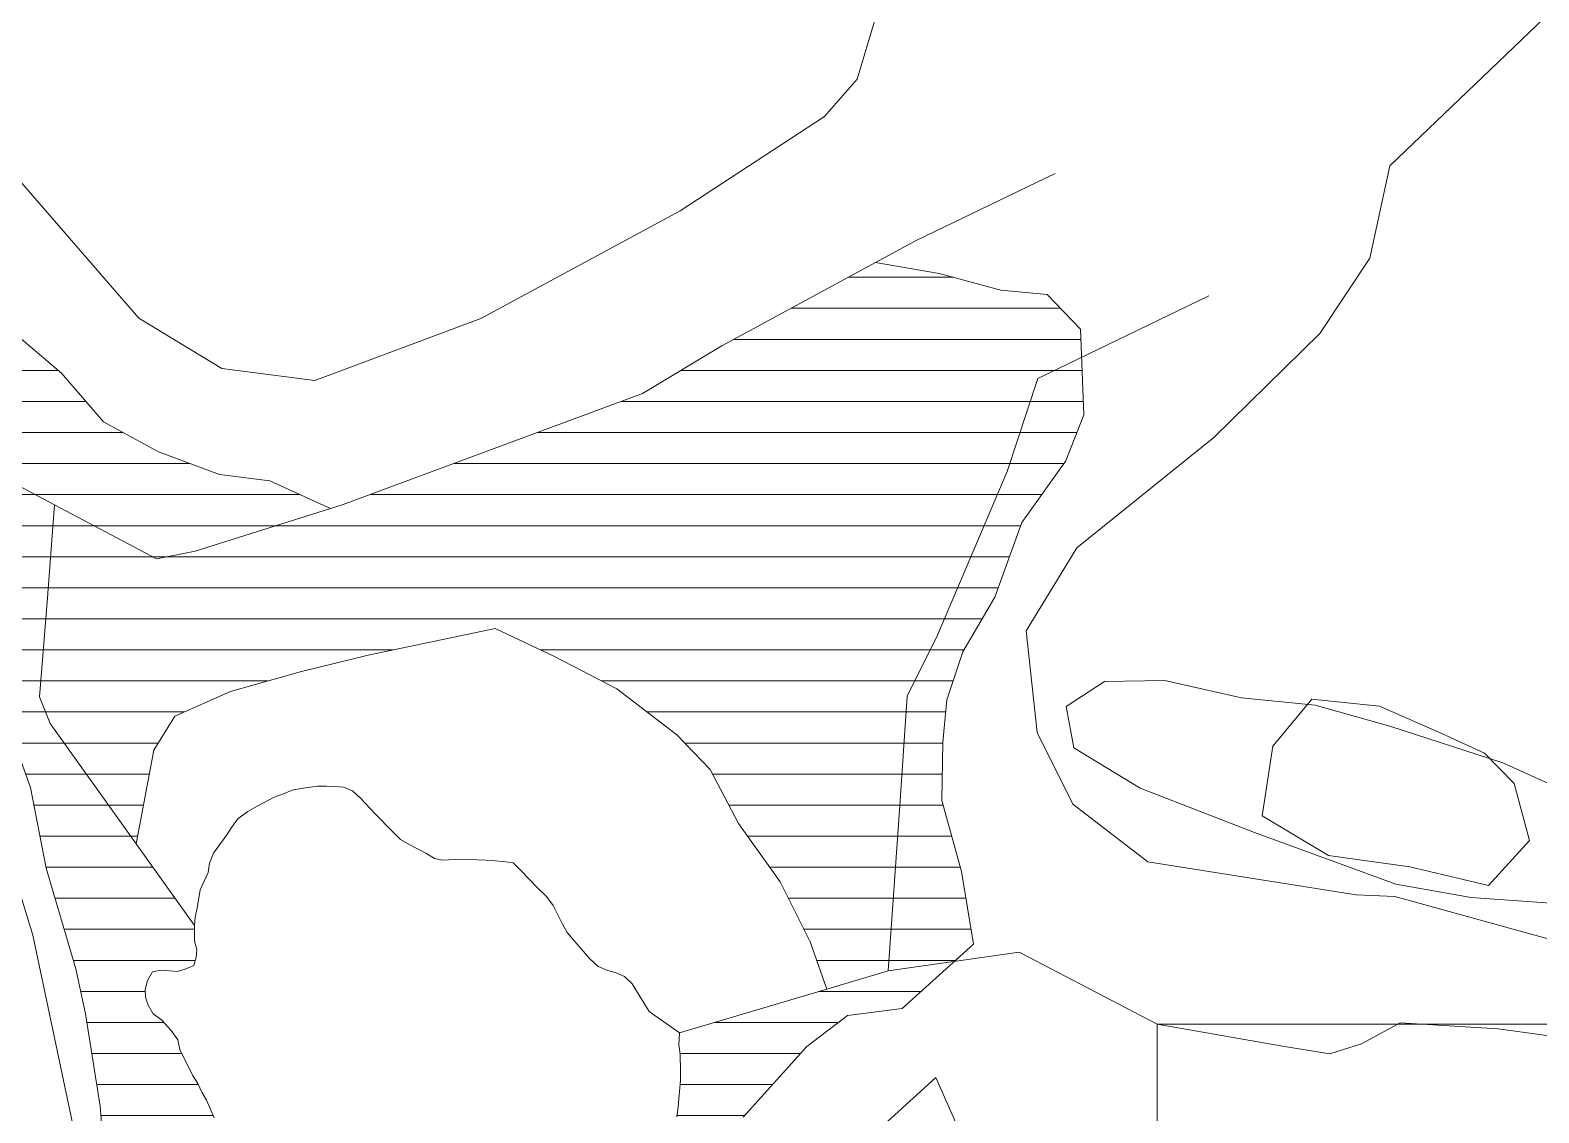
# Model space of a CAD drawing. Header units: millimetres. Extents: x 396621004 to 402046651, y 6785344214 to 6789799943.
# Drawn here: x 399961334 to 400155610, y 6787645925 to 6787785402 of the extents above; entities that cross this region are included whole.
import ezdxf
from ezdxf.xclip import XClip

# ---------------------------------------------------------------- set-up
doc = ezdxf.new("R2010")
doc.units = ezdxf.units.MM
doc.header["$MEASUREMENT"] = 0
doc.header["$XCLIPFRAME"] = 0
doc.layers.add('00 Tuodut piirustukset', color=7, linetype='Continuous')
for name, color, linetype, lineweight, true_color in [('02 Kalliot _ kivikot_Kynä_nro__102', 7, 'Continuous', 15, 0xcccccc), ('02 Maaston rajat_Kynä_nro__82', 7, 'Continuous', 20, 0xaaaaaa), ('02 Suot_Kynä_nro__102', 7, 'Continuous', 15, 0xcccccc), ('02 Vesialueet_Kynä_nro__105', 7, 'Continuous', 15, 0xcae6ff)]:
    doc.layers.add(name, color=color, linetype=linetype, lineweight=lineweight, true_color=true_color)
for name, color, linetype, lineweight in [('02 Korkeuskayrat_Kynä_nro__2', 8, 'Continuous', 15), ('02 Suot_Kynä_nro__101', 252, 'Continuous', 15), ('Scan 29 May 22 · 06·09·46_5_0_Kynä_nro__1', 7, 'Continuous', 13)]:
    doc.layers.add(name, color=color, linetype=linetype, lineweight=lineweight)
picture_1 = doc.add_image_def('image2.tif', size_in_pixel=(4800, 4607))

# ---------------------------------------------------------------- blocks, each defined once
blk = doc.blocks.new('Piirustus_1_5', base_point=(400309650.450983, 6787462327.16161))
at = {"layer": 'Scan 29 May 22 · 06·09·46_5_0_Kynä_nro__1', "color": 7, "lineweight": 13}
image = blk.add_image(picture_1, insert=(400106450.4509832, 6787267311.606054), size_in_units=(406400.0000000233, 390031.11111111107), dxfattribs=at)
image.set_boundary_path([(-0.5, -0.5), (4799.5, 4606.5)])

msp = doc.modelspace()

# ---------------------------------------------------------------- hatches: boundary and pattern name
at = {"layer": '02 Suot_Kynä_nro__102', "linetype": 'Continuous', "lineweight": 15, "true_color": 0xcccccc}
h = msp.add_hatch(dxfattribs=at)
h.set_pattern_fill('KAJO___suo', color=254, style=0, pattern_type=2)
h.set_pattern_definition([(0, (1245072124.559879, 6788065563.660879), (0, 4000), [])])
h.paths.add_polyline_path([(399965575.3086034, 6787532544.166059), (399967344.2502383, 6787522931.967003), (399969989.2391587, 6787515790.333157), (399978084.2530203, 6787497586.168452), (399980788.2066623, 6787491694.820645), (399986676.2552469, 6787484383.147899), (399991587.1741657, 6787482382.690239), (399996557.057806, 6787481622.516328), (399999909.623381, 6787488474.083814), (400000945.7177671, 6787494185.390432), (400001594.3296996, 6787502167.216495), (400007507.6488785, 6787510129.037979), (400011348.779286, 6787516700.541393), (400016301.815863, 6787520711.459002), (400024725.3474572, 6787525862.637475), (400024068.3119928, 6787526022.674087), (400020690.4758235, 6787526362.751889), (400016040.6863831, 6787527192.941819), (400011365.6263484, 6787527633.042503), (400008147.83728, 6787528043.136323), (400006918.0016674, 6787528133.156919), (400005907.1778755, 6787528993.353713), (400006454.7074295, 6787530023.589408), (400007507.6488785, 6787530643.73128), (400008661.6727074, 6787531633.957824), (400009217.6257924, 6787532744.211824), (400009066.0022234, 6787533844.463538), (400008535.3197327, 6787534884.701521), (400008619.5550488, 6787535964.948657), (400008543.7432647, 6787537055.198081), (400008627.9785807, 6787538045.424623), (400008088.8725582, 6787539095.664895), (400007634.0018528, 6787540215.921184), (400007490.8018156, 6787541306.170609), (400007280.2135253, 6787542556.456646), (400007591.8841946, 6787543616.699205), (400008594.2844546, 6787543616.699205), (400009840.9671302, 6787543666.710648), (400011053.95568, 6787544426.884558), (400011222.4263119, 6787545497.129404), (400011382.4734122, 6787547647.62139), (400011306.6616279, 6787548657.852509), (400010245.2966466, 6787548817.889121), (400009234.4728557, 6787548817.889121), (400008206.8020005, 6787548437.802165), (400007069.6252358, 6787547747.644273), (400005924.0249393, 6787546987.470363), (400004837.3893632, 6787546917.454345), (400003767.6008509, 6787547007.474939), (400002630.4240857, 6787547327.548164), (400001518.5179154, 6787547877.674022), (399999446.3291427, 6787548117.72894), (399998149.1052777, 6787548377.788436), (399996995.0814496, 6787549388.019554), (399996076.9165053, 6787550468.266689), (399995470.4222308, 6787551598.525269), (399994855.5044241, 6787552648.765539), (399994628.0690708, 6787553668.998946), (399994181.6218967, 6787555869.502372), (399993802.562975, 6787557989.987492), (399993297.1510792, 6787560340.525241), (399993145.5275106, 6787561360.758648), (399992766.4685894, 6787562471.01265), (399991780.9153923, 6787563711.296399), (399990938.5622332, 6787564781.541246), (399990264.679706, 6787566071.836435), (399990113.0561365, 6787567082.067555), (399991149.1505226, 6787567472.156799), (399992277.9037569, 6787568072.294097), (399993297.1510792, 6787568222.328422), (399995613.622268, 6787568202.323844), (399996624.4460593, 6787568272.339863), (399997694.2345717, 6787569122.534368), (399998005.9052401, 6787570172.774638), (399998797.7172107, 6787572433.291796), (399999816.964533, 6787574513.767762), (400000600.3529711, 6787576624.250592), (400001088.9178038, 6787578974.788342), (400001248.9649045, 6787580045.033191), (400001257.388436, 6787581045.262021), (400000642.4706292, 6787582175.520598), (399999572.6821169, 6787582335.557211), (399998528.1641994, 6787581805.435931), (399997441.5286242, 6787581735.419912), (399996413.857769, 6787582435.580094), (399995807.3634945, 6787583565.838672), (399995268.2574724, 6787584606.076654), (399994249.0101496, 6787585386.255142), (399993255.033421, 6787585466.273449), (399992202.0919726, 6787584846.131574), (399992117.856656, 6787583775.886726), (399992496.9155781, 6787582735.648744), (399992951.7862841, 6787581625.394742), (399992867.5509684, 6787580545.147606), (399992539.0332361, 6787579334.870722), (399991519.7859129, 6787579104.81809), (399990399.4562106, 6787578654.715117), (399989262.2794455, 6787577974.559511), (399988099.8320856, 6787576904.314665), (399987080.5847633, 6787576754.28034), (399985934.9844663, 6787576914.316953), (399984932.5842068, 6787577924.548072), (399984477.7135009, 6787578964.786055), (399983340.5367353, 6787581215.30092), (399982371.8306019, 6787583685.866131), (399981916.9598955, 6787584806.122421), (399981470.5127209, 6787585996.394729), (399980720.818409, 6787588296.921038), (399980434.4183348, 6787590557.438192), (399980072.2064769, 6787591827.728806), (399980013.241755, 6787592987.994249), (399980114.3241349, 6787595298.522846), (399980316.4888926, 6787597909.120092), (399980417.5712725, 6787599219.41986), (399980594.4654357, 6787600439.699032), (399981462.0891895, 6787602690.2139), (399982144.3952491, 6787605420.838605), (399982607.6894861, 6787606461.076588), (399983231.0308248, 6787607501.314571), (399984300.8193371, 6787608341.506788), (399984966.2783329, 6787609911.866052), (399988815.832271, 6787610692.044539), (399992016.7742774, 6787612142.376343), (399993044.4451312, 6787612452.447279), (399994274.2807443, 6787613282.637208), (399995057.669183, 6787614372.886633), (399995141.9044987, 6787615453.133769), (399995217.716283, 6787616453.362598), (399996001.1047211, 6787617623.630328), (399997011.928512, 6787618703.877466), (399998165.952341, 6787619544.069684), (399999100.9643481, 6787620624.316819), (399999261.011448, 6787621694.561667), (399999345.2467637, 6787622844.824822), (399999522.1409273, 6787625005.319095), (399999218.8937904, 6787626105.570807), (399998755.599552, 6787627145.80879), (399996683.4107803, 6787629236.287045), (399995992.6811897, 6787630296.529605), (399995074.5162454, 6787631456.795048), (399992901.2450945, 6787633247.204653), (399991890.4213028, 6787634177.417465), (399991283.9270288, 6787635307.676042), (399990062.5149471, 6787637488.174891), (399988933.7617137, 6787639818.708065), (399988251.4556541, 6787641028.984948), (399987796.5849487, 6787642069.222931), (399986718.3729044, 6787643079.454051), (399985791.7844292, 6787644159.701187), (399985033.6665853, 6787645299.962053), (399984048.1133891, 6787647540.474632), (399983441.6191148, 6787648590.714904), (399982910.9366236, 6787649710.971193), (399982220.2070334, 6787650771.213753), (399980619.73603, 6787654071.968891), (399980333.3359563, 6787655322.25493), (399979499.4063282, 6787656552.536389), (399978294.8413107, 6787657882.840734), (399977191.3586718, 6787658663.019221), (399976509.0526125, 6787659803.280087), (399976205.8054746, 6787660823.513494), (399976129.9936904, 6787661833.74461), (399976450.0878912, 6787662974.005478), (399977081.8527604, 6787664084.259479), (399978176.9118683, 6787664304.309821), (399979255.1239121, 6787664224.291515), (399980249.1006397, 6787664144.273209), (399981276.7714944, 6787664444.341858), (399982397.1011962, 6787664904.44712), (399982708.7718661, 6787665954.687391), (399982793.0071813, 6787666954.916221), (399982489.7600442, 6787668065.170221), (399982489.7600442, 6787670075.63017), (399974984.3933944, 6787680588.035172), (399977275.5939875, 6787692640.792571), (399979979.5476289, 6787697021.794847), (399987131.1259528, 6787700202.522526), (399996262.2342005, 6787702783.112907), (400004871.0834894, 6787704893.595738), (400021195.887719, 6787708314.378337), (400028844.4544065, 6787704703.55226), (400036897.3506105, 6787700542.600328), (400044613.3055508, 6787694641.250232), (400048892.4596, 6787690170.227363), (400052548.2723124, 6787683218.636993), (400057930.909001, 6787675686.913905), (400061797.3100023, 6787667975.149628), (400063911.6164327, 6787661873.753765), (400044967.0938772, 6787656252.467741), (400044882.8585615, 6787654672.10619), (400045026.0585991, 6787653501.838458), (400045085.0233201, 6787651331.341898), (400045068.1762567, 6787650101.060435), (400044882.8585615, 6787647720.515821), (400044798.623246, 6787646640.268685), (400044621.7290822, 6787645419.989511), (400044208.9760343, 6787643059.449474), (400043888.8818336, 6787641929.190897), (400043080.2228006, 6787639518.639416), (400042920.1757002, 6787638448.394568), (400042819.0933207, 6787637218.113108), (400043273.9640276, 6787636097.856818), (400043425.5875962, 6787635007.607393), (400043248.6934325, 6787633787.328221), (400042389.49321, 6787632697.078796), (400041252.3164444, 6787631936.904885), (400039188.5512044, 6787631246.746993), (400038118.7626917, 6787630476.570794), (400037655.4684539, 6787629436.332811), (400037411.1860378, 6787628296.071945), (400037234.2918745, 6787626065.561655), (400037141.6330265, 6787624835.280193), (400036973.1623951, 6787622684.788209), (400036880.5035472, 6787621534.525055), (400037107.9388999, 6787620514.291647), (400037798.6684909, 6787619454.049088), (400038834.7628776, 6787618833.907214), (400039862.4337318, 6787618203.763051), (400041041.728155, 6787617423.584564), (400042128.3637305, 6787616483.369464), (400043038.1051425, 6787615333.10631), (400043265.5404958, 6787614312.872903), (400043501.3993803, 6787613282.637208), (400043787.7994546, 6787612032.351171), (400044091.046592, 6787611002.115477), (400044301.6348814, 6787607741.369489), (400044436.4113871, 6787605490.854624), (400044478.5290451, 6787603090.305431), (400044773.3526506, 6787601980.051431), (400045160.8351042, 6787600949.815736), (400046971.8943967, 6787598409.234508), (400047730.0122405, 6787597268.973641), (400049018.8125746, 6787594998.454198), (400049633.7303805, 6787593948.213926), (400049852.7422019, 6787592847.962214), (400049911.7069237, 6787591607.678464), (400050139.1422765, 6787590587.445058), (400051141.5425364, 6787589507.197922), (400052236.601643, 6787588727.019433), (400053272.6960292, 6787588106.87756), (400055504.9319023, 6787586076.413035), (400056574.7204142, 6787584906.145304), (400057257.0264738, 6787583775.886726), (400057644.5089264, 6787582735.648744), (400058175.1914176, 6787581615.392453), (400058857.4974762, 6787580555.149894), (400060862.2979957, 6787578464.671639), (400061780.4629395, 6787577394.426791), (400063018.7220837, 6787576364.191097), (400064130.6282541, 6787575814.06524), (400066506.0641633, 6787574543.774626), (400067668.5115236, 6787573603.559526), (400068755.1470997, 6787572753.365021), (400070970.5359081, 6787571343.042371), (400072309.8774322, 6787570692.893631), (400074609.5015576, 6787569512.623611), (400075780.3724484, 6787568642.42453), (400076799.6197717, 6787567872.248331), (400078071.5730425, 6787567302.117898), (400079351.9498442, 6787566892.024077), (400080472.279547, 6787566421.916528), (400081617.8798436, 6787565251.648796), (400081921.126981, 6787564221.4131), (400081996.9387653, 6787563211.181983), (400081887.4328549, 6787559820.40625), (400081786.3504754, 6787558510.106483), (400081533.6445274, 6787557299.829599), (400081440.9856803, 6787554139.106496), (400081407.2915536, 6787550738.328474), (400081230.39739, 6787547507.589354), (400081457.8327432, 6787546487.355947), (400081828.468133, 6787545297.08364), (400082510.7741926, 6787544086.806756), (400083942.7745633, 6787541656.250699), (400084692.4688753, 6787540435.971527), (400085383.1984664, 6787539375.728968), (400086461.4105096, 6787538285.479543), (400087615.4343381, 6787537275.248424), (400088154.5403607, 6787536225.008153), (400088373.552182, 6787535044.738133), (400088365.1286501, 6787533964.490997), (400087960.7991341, 6787532834.232419), (400087025.7871265, 6787530673.738147), (400086554.0693576, 6787529623.497875), (400085610.6338186, 6787528463.232433), (400084540.8453064, 6787527623.040215), (400082283.3388394, 6787525402.532213), (400082064.3270181, 6787525232.493312), (400089670.7760475, 6787525772.61688), (400094750.1655991, 6787527272.960125), (400101320.5202425, 6787528443.227856), (400108640.5691972, 6787529573.486434), (400115598.4062941, 6787533484.381159), (400124577.8909738, 6787537785.365128), (400131754.7398915, 6787541186.143149), (400133995.399296, 6787545827.20492), (400131266.1750588, 6787551228.440601), (400127366.0799314, 6787553428.944027), (400120703.0664401, 6787555269.365074), (400114966.6414249, 6787555809.488643), (400107393.8865217, 6787559450.321583), (400102314.4969705, 6787562961.124776), (400098330.1665258, 6787568422.374187), (400094809.1303196, 6787573113.447399), (400090159.3408802, 6787580115.049208), (400084128.0922585, 6787584676.092672), (400078240.0436739, 6787586976.618981), (400071669.6890306, 6787590817.497689), (400064391.7577335, 6787595438.554883), (400057695.0501164, 6787601539.950745), (400054072.9315311, 6787609241.712734), (400052405.0722753, 6787620844.367162), (400053003.1430188, 6787637598.200063), (400053146.3430558, 6787645359.975782), (400061367.7098917, 6787654462.058135), (400066573.4524165, 6787658462.973454), (400073632.371892, 6787659353.177114), (400082814.0213301, 6787667665.07869), (400081280.9385794, 6787677007.215961), (400078737.0320383, 6787686159.309754), (400078863.3850121, 6787693661.025979), (400079394.0675029, 6787699152.282255), (400081457.8327432, 6787705303.689559), (400085568.5161611, 6787712365.305099), (400089055.8582407, 6787721957.499578), (400094716.4714725, 6787729939.32564), (400097016.0955975, 6787735840.675735), (400096578.0719548, 6787746883.202018), (400092290.4943728, 6787751354.224886), (400086309.7869416, 6787751914.353032), (400078408.5143062, 6787754064.845016), (400070187.14747, 6787755465.165379), (400050391.8482244, 6787744732.710033), (400040174.1044002, 6787738581.30273), (400001653.2944211, 6787724288.03275), (400000010.7057595, 6787723767.913759), (399992185.2449088, 6787727348.73297), (399985715.9726449, 6787728178.922898), (399977848.3941362, 6787731079.586506), (399970789.4746598, 6787734950.472077), (399965347.8732502, 6787741231.909129), (399959341.8952239, 6787746303.069297), (399954313.0468616, 6787750814.101319), (399943219.2557522, 6787749363.769516), (399942216.8554927, 6787739401.490371), (399941964.1495447, 6787734400.346221), (399945897.9387994, 6787727938.867979), (399950252.9046338, 6787719947.039629), (399954144.5762303, 6787712745.392053), (399955298.6000588, 6787705913.829145), (399957884.6242579, 6787697521.909263), (399961397.2369323, 6787687819.689612), (399963376.7668575, 6787677457.318934), (399967226.3207954, 6787664484.35101), (399968439.3093449, 6787658663.019221), (399970343.0274853, 6787646790.30301), (399971101.1453291, 6787636978.058188), (399973164.9105691, 6787628356.085674), (399973670.3224649, 6787618563.84543), (399973838.7930973, 6787613672.726452), (399973923.0284134, 6787606591.106337), (399973981.9931344, 6787595518.573189), (399973981.9931344, 6787589267.143003), (399973333.3812019, 6787581345.330669), (399972440.4868528, 6787574293.717419), (399969525.9449204, 6787566481.930258), (399966266.0381936, 6787557259.820445), (399964623.449533, 6787552508.733503), (399964716.108381, 6787548527.822761), (399965095.1673027, 6787537825.374281)])

# ---------------------------------------------------------------- linework, layer by layer
at = {"layer": '02 Kalliot _ kivikot_Kynä_nro__102', "color": 254, "linetype": 'Continuous', "lineweight": 15, "true_color": 0xcccccc, "flags": 128}
msp.add_lwpolyline([(400167908.5374933, 6787678667.595819), (400158364.6761978, 6787672866.268605), (400146883.4026341, 6787673676.453958), (400137204.7648325, 6787675396.847545), (400119001.5130581, 6787682038.366976), (400104260.3327686, 6787687769.67817), (400095744.1423267, 6787692940.861221), (400094750.1655991, 6787698252.076308), (400099669.5080495, 6787701512.822293), (400107436.0041797, 6787701642.852041), (400117342.0773342, 6787699402.339461), (400126810.126846, 6787698442.119786), (400136438.2234582, 6787695721.497369), (400150985.6625211, 6787691010.41958), (400162744.9126264, 6787685679.199916)], close=True, dxfattribs=at)
at = {"layer": '02 Korkeuskayrat_Kynä_nro__2', "color": 8, "linetype": 'Continuous', "lineweight": 15, "flags": 128}
for points in [[(399936522.5481356, 6787797134.698433), (399937154.3130049, 6787789092.85864), (399941829.3730395, 6787781871.206487), (399956309.4238502, 6787770188.533754), (399975321.3346579, 6787748293.524667), (399986036.0668458, 6787741802.039562), (399997980.6346458, 6787740251.684875), (400019376.4048942, 6787748273.520091), (400045034.4821301, 6787762116.687098), (400063616.7928267, 6787774279.469668), (400067845.4056869, 6787779090.57034), (400070203.9945338, 6787786992.378097), (400067575.8526765, 6787795114.236197), (400057046.4381839, 6787805616.638909), (400043476.1287851, 6787815248.842542), (400030941.9137731, 6787825831.263562), (400023950.3825505, 6787826151.336788), (400010413.7672789, 6787814758.730414), (400005140.6365011, 6787808997.412354), (399993920.492417, 6787804506.384909), (399971808.7219831, 6787802515.929538), (399953100.0583128, 6787809387.501598), (399948062.7864192, 6787808617.325399), (399939790.8783939, 6787802986.037087)], [(400135090.4584026, 6787698332.094615), (400126372.1032028, 6787699202.293696), (400121368.5254359, 6787693150.909275), (400119995.4897861, 6787684188.858959), (400128545.3743546, 6787679077.689639), (400138990.5535306, 6787677637.360124), (400149149.332633, 6787675216.806355), (400154397.192817, 6787680998.128992), (400152451.357018, 6787688339.808604), (400148601.80308, 6787692260.705617), (400143202.319328, 6787694741.273115)], [(400067921.2174711, 6787613962.792812), (400068266.5822672, 6787613882.774507), (400076487.9491024, 6787618513.833989), (400079714.1617031, 6787623364.943813), (400082165.4093971, 6787633267.209229), (400082485.5035979, 6787640258.80875), (400077953.6436002, 6787650481.147392), (400071686.5360944, 6787644759.838485), (400067087.2878439, 6787631956.909461), (400064408.6047972, 6787617063.502186)]]:
    msp.add_lwpolyline(points, close=True, dxfattribs=at)
for points in [[(399974386.3226503, 6787488043.985416), (399965263.6379341, 6787507488.43387), (399961009.7544796, 6787523702.143202), (399959746.2247403, 6787539775.820498), (399963562.0845526, 6787557619.902824), (399970663.1216866, 6787581325.326093), (399970983.2158868, 6787588316.925613), (399972213.0514996, 6787593268.058322), (399972440.4868528, 6787598259.200183), (399971665.5219461, 6787603300.353486), (399968961.5683036, 6787631456.795048), (399967420.0620224, 6787641539.101652), (399961666.7899436, 6787668835.346421), (399952956.8582757, 6787697261.849765), (399941214.4552332, 6787724838.158607), (399929413.0874702, 6787751404.236329), (399916482.9664726, 6787775029.641292), (399905229.1282632, 6787791563.423849)], [(400157353.8524064, 6787787992.606927), (400136404.5293319, 6787767928.016599), (400133860.62279, 6787756035.29581), (400127408.1975889, 6787746323.073873), (400113778.9234698, 6787732930.009841), (400096106.3541851, 6787718726.760456), (400089603.3877951, 6787708004.3074), (400091010.1175711, 6787694931.316593), (400095592.5187578, 6787685709.206781), (400105254.3094966, 6787678257.501999), (400132091.6811551, 6787674016.531759), (400137086.8353907, 6787673786.479129), (400158836.3939666, 6787667785.106148)]]:
    msp.add_lwpolyline(points, dxfattribs=at)
at = {"layer": '02 Maaston rajat_Kynä_nro__82', "color": 253, "linetype": 'Continuous', "lineweight": 20, "true_color": 0xaaaaaa, "flags": 128}
for points in [[(400070187.14747, 6787755465.165379), (400078408.5143062, 6787754064.845016), (400086309.7869416, 6787751914.353032), (400092290.4943728, 6787751354.224886), (400096578.0719548, 6787746883.202018), (400097016.0955975, 6787735840.675735), (400094716.4714725, 6787729939.32564), (400089055.8582407, 6787721957.499578), (400085568.5161611, 6787712365.305099), (400081457.8327432, 6787705303.689559), (400079394.0675029, 6787699152.282255), (400078863.3850121, 6787693661.025979), (400078737.0320383, 6787686159.309754), (400081280.9385794, 6787677007.215961), (400082814.0213301, 6787667665.07869), (400073632.371892, 6787659353.177114), (400066573.4524165, 6787658462.973454), (400061367.7098917, 6787654462.058135), (400053146.3430558, 6787645359.975782)], [(399959341.8952239, 6787746303.069297), (399965347.8732502, 6787741231.909129), (399970789.4746598, 6787734950.472077), (399977848.3941362, 6787731079.586506), (399985715.9726449, 6787728178.922898), (399992185.2449088, 6787727348.73297), (400000010.7057595, 6787723767.913759)], [(399974984.3933944, 6787680588.035172), (399977275.5939875, 6787692640.792571), (399979979.5476289, 6787697021.794847), (399987131.1259528, 6787700202.522526), (399996262.2342005, 6787702783.112907), (400004871.0834894, 6787704893.595738), (400021195.887719, 6787708314.378337)], [(400063911.6164327, 6787661873.753765), (400061797.3100023, 6787667975.149628), (400057930.909001, 6787675686.913905), (400052548.2723124, 6787683218.636993), (400048892.4596, 6787690170.227363), (400044613.3055508, 6787694641.250232), (400036897.3506105, 6787700542.600328), (400028844.4544065, 6787704703.55226), (400021195.887719, 6787708314.378337)], [(399973838.7930973, 6787613672.726452), (399973670.3224649, 6787618563.84543), (399973164.9105691, 6787628356.085674), (399971101.1453291, 6787636978.058188), (399970343.0274853, 6787646790.30301), (399968439.3093449, 6787658663.019221), (399967226.3207954, 6787664484.35101), (399963376.7668575, 6787677457.318934), (399961397.2369323, 6787687819.689612), (399957884.6242579, 6787697521.909263)], [(400044967.0938772, 6787656252.467741), (400041050.1516864, 6787658993.094734), (400038860.0334723, 6787662563.911657), (400037849.2096804, 6787663494.124469), (400036804.6917629, 6787663964.232019), (400035743.3267825, 6787664274.302957), (400034471.3735112, 6787664764.415083), (400033393.1614671, 6787665774.646202), (400031481.0197957, 6787668015.15878), (400030487.0430676, 6787669175.424222), (400029872.1252607, 6787670225.664495), (400029206.6662649, 6787671585.975703), (400028675.9837742, 6787672636.215974), (400027833.6306151, 6787673786.479129), (400026612.2185344, 6787674956.74686), (400024540.029762, 6787677137.245708), (400023537.6295025, 6787678137.47454), (400022240.405637, 6787678317.515729), (400021162.1935929, 6787678397.534035), (400020016.5932963, 6787678487.554629), (400016697.7218475, 6787678597.5798), (400014448.6389126, 6787678467.550053), (400013387.2739316, 6787678697.602683), (400012351.1795455, 6787679327.746846), (400010127.3672048, 6787680498.014577), (400009015.4610339, 6787681128.15874), (400007937.2489902, 6787682218.408165), (400005789.2484332, 6787684398.907014), (400003868.6832299, 6787686479.38298), (400002857.859439, 6787687409.595792), (400001737.5297371, 6787687879.703342), (400000507.694124, 6787687979.726225), (399999429.4820802, 6787687989.728514), (399998351.2700361, 6787687989.728514), (399996236.9636062, 6787687689.659864), (399995066.0927144, 6787687479.61181), (399993945.7630126, 6787687019.506548), (399992749.6215261, 6787686579.405864), (399990576.3503748, 6787685429.142709), (399989363.3618245, 6787684758.989392), (399988133.5262123, 6787683848.781157), (399987358.5613055, 6787682828.547751), (399986650.9846517, 6787681718.293749), (399984924.1606749, 6787679387.760576), (399984435.5958422, 6787678107.467674), (399984267.125211, 6787676887.188501), (399983239.4543558, 6787674646.675922), (399982818.2777765, 6787672286.135883), (399982582.4188913, 6787671145.875018), (399982489.7600442, 6787670075.63017)], [(399982489.7600442, 6787670075.63017), (399982489.7600442, 6787668065.170221), (399982793.0071813, 6787666954.916221), (399982708.7718661, 6787665954.687391), (399982397.1011962, 6787664904.44712), (399981276.7714944, 6787664444.341858), (399980249.1006397, 6787664144.273209), (399979255.1239121, 6787664224.291515), (399978176.9118683, 6787664304.309821), (399977081.8527604, 6787664084.259479), (399976450.0878912, 6787662974.005478), (399976129.9936904, 6787661833.74461), (399976205.8054746, 6787660823.513494), (399976509.0526125, 6787659803.280087), (399977191.3586718, 6787658663.019221), (399978294.8413107, 6787657882.840734), (399979499.4063282, 6787656552.536389), (399980333.3359563, 6787655322.25493), (399980619.73603, 6787654071.968891), (399982220.2070334, 6787650771.213753), (399982910.9366236, 6787649710.971193), (399983441.6191148, 6787648590.714904), (399984048.1133891, 6787647540.474632), (399985033.6665853, 6787645299.962053)], [(400044621.7290822, 6787645419.989511), (400044798.623246, 6787646640.268685), (400044882.8585615, 6787647720.515821), (400045068.1762567, 6787650101.060435), (400045085.0233201, 6787651331.341898), (400045026.0585991, 6787653501.838458), (400044882.8585615, 6787654672.10619), (400044967.0938772, 6787656252.467741)]]:
    msp.add_lwpolyline(points, dxfattribs=at)
msp.add_lwpolyline([(400167908.5374933, 6787678667.595819), (400162744.9126264, 6787685679.199916), (400150985.6625211, 6787691010.41958), (400136438.2234582, 6787695721.497369), (400126810.126846, 6787698442.119786), (400117342.0773342, 6787699402.339461), (400107436.0041797, 6787701642.852041), (400099669.5080495, 6787701512.822293), (400094750.1655991, 6787698252.076308), (400095744.1423267, 6787692940.861221), (400104260.3327686, 6787687769.67817), (400119001.5130581, 6787682038.366976), (400137204.7648325, 6787675396.847545), (400146883.4026341, 6787673676.453958), (400158364.6761978, 6787672866.268605)], close=True, dxfattribs=at)
at = {"layer": '02 Suot_Kynä_nro__101', "color": 252, "linetype": 'Continuous', "lineweight": 15, "flags": 128}
for points in [[(399959341.8952239, 6787746303.069297), (399965347.8732502, 6787741231.909129), (399970789.4746598, 6787734950.472077), (399977848.3941362, 6787731079.586506), (399985715.9726449, 6787728178.922898), (399992185.2449088, 6787727348.73297), (400000010.7057595, 6787723767.913759), (400001653.2944211, 6787724288.03275), (400040174.1044002, 6787738581.30273), (400050391.8482244, 6787744732.710033), (400070187.14747, 6787755465.165379), (400078408.5143062, 6787754064.845016), (400086309.7869416, 6787751914.353032), (400092290.4943728, 6787751354.224886), (400096578.0719548, 6787746883.202018), (400097016.0955975, 6787735840.675735), (400094716.4714725, 6787729939.32564), (400089055.8582407, 6787721957.499578), (400085568.5161611, 6787712365.305099), (400081457.8327432, 6787705303.689559), (400079394.0675029, 6787699152.282255), (400078863.3850121, 6787693661.025979), (400078737.0320383, 6787686159.309754), (400081280.9385794, 6787677007.215961), (400082814.0213301, 6787667665.07869), (400073632.371892, 6787659353.177114), (400066573.4524165, 6787658462.973454), (400061367.7098917, 6787654462.058135), (400053146.3430558, 6787645359.975782)], [(400044621.7290822, 6787645419.989511), (400044798.623246, 6787646640.268685), (400044882.8585615, 6787647720.515821), (400045068.1762567, 6787650101.060435), (400045085.0233201, 6787651331.341898), (400045026.0585991, 6787653501.838458), (400044882.8585615, 6787654672.10619), (400044967.0938772, 6787656252.467741), (400063911.6164327, 6787661873.753765), (400061797.3100023, 6787667975.149628), (400057930.909001, 6787675686.913905), (400052548.2723124, 6787683218.636993), (400048892.4596, 6787690170.227363), (400044613.3055508, 6787694641.250232), (400036897.3506105, 6787700542.600328), (400028844.4544065, 6787704703.55226), (400021195.887719, 6787708314.378337), (400004871.0834894, 6787704893.595738), (399996262.2342005, 6787702783.112907), (399987131.1259528, 6787700202.522526), (399979979.5476289, 6787697021.794847), (399977275.5939875, 6787692640.792571), (399974984.3933944, 6787680588.035172), (399982489.7600442, 6787670075.63017), (399982489.7600442, 6787668065.170221), (399982793.0071813, 6787666954.916221), (399982708.7718661, 6787665954.687391), (399982397.1011962, 6787664904.44712), (399981276.7714944, 6787664444.341858), (399980249.1006397, 6787664144.273209), (399979255.1239121, 6787664224.291515), (399978176.9118683, 6787664304.309821), (399977081.8527604, 6787664084.259479), (399976450.0878912, 6787662974.005478), (399976129.9936904, 6787661833.74461), (399976205.8054746, 6787660823.513494), (399976509.0526125, 6787659803.280087), (399977191.3586718, 6787658663.019221), (399978294.8413107, 6787657882.840734), (399979499.4063282, 6787656552.536389), (399980333.3359563, 6787655322.25493), (399980619.73603, 6787654071.968891), (399982220.2070334, 6787650771.213753), (399982910.9366236, 6787649710.971193), (399983441.6191148, 6787648590.714904), (399984048.1133891, 6787647540.474632), (399985033.6665853, 6787645299.962053)], [(399978084.2530203, 6787497586.168452), (399969989.2391587, 6787515790.333157), (399967344.2502383, 6787522931.967003), (399965575.3086034, 6787532544.166059), (399965095.1673027, 6787537825.374281), (399964716.108381, 6787548527.822761), (399964623.449533, 6787552508.733503), (399966266.0381936, 6787557259.820445), (399969525.9449204, 6787566481.930258), (399972440.4868528, 6787574293.717419), (399973333.3812019, 6787581345.330669), (399973981.9931344, 6787589267.143003), (399973981.9931344, 6787595518.573189), (399973923.0284134, 6787606591.106337), (399973838.7930973, 6787613672.726452), (399973670.3224649, 6787618563.84543), (399973164.9105691, 6787628356.085674), (399971101.1453291, 6787636978.058188), (399970343.0274853, 6787646790.30301), (399968439.3093449, 6787658663.019221), (399967226.3207954, 6787664484.35101), (399963376.7668575, 6787677457.318934), (399961397.2369323, 6787687819.689612), (399957884.6242579, 6787697521.909263)]]:
    msp.add_lwpolyline(points, dxfattribs=at)
msp.add_lwpolyline([(400044967.0938772, 6787656252.467741), (400041050.1516864, 6787658993.094734), (400038860.0334723, 6787662563.911657), (400037849.2096804, 6787663494.124469), (400036804.6917629, 6787663964.232019), (400035743.3267825, 6787664274.302957), (400034471.3735112, 6787664764.415083), (400033393.1614671, 6787665774.646202), (400031481.0197957, 6787668015.15878), (400030487.0430676, 6787669175.424222), (400029872.1252607, 6787670225.664495), (400029206.6662649, 6787671585.975703), (400028675.9837742, 6787672636.215974), (400027833.6306151, 6787673786.479129), (400026612.2185344, 6787674956.74686), (400024540.029762, 6787677137.245708), (400023537.6295025, 6787678137.47454), (400022240.405637, 6787678317.515729), (400021162.1935929, 6787678397.534035), (400020016.5932963, 6787678487.554629), (400016697.7218475, 6787678597.5798), (400014448.6389126, 6787678467.550053), (400013387.2739316, 6787678697.602683), (400012351.1795455, 6787679327.746846), (400010127.3672048, 6787680498.014577), (400009015.4610339, 6787681128.15874), (400007937.2489902, 6787682218.408165), (400005789.2484332, 6787684398.907014), (400003868.6832299, 6787686479.38298), (400002857.859439, 6787687409.595792), (400001737.5297371, 6787687879.703342), (400000507.694124, 6787687979.726225), (399999429.4820802, 6787687989.728514), (399998351.2700361, 6787687989.728514), (399996236.9636062, 6787687689.659864), (399995066.0927144, 6787687479.61181), (399993945.7630126, 6787687019.506548), (399992749.6215261, 6787686579.405864), (399990576.3503748, 6787685429.142709), (399989363.3618245, 6787684758.989392), (399988133.5262123, 6787683848.781157), (399987358.5613055, 6787682828.547751), (399986650.9846517, 6787681718.293749), (399984924.1606749, 6787679387.760576), (399984435.5958422, 6787678107.467674), (399984267.125211, 6787676887.188501), (399983239.4543558, 6787674646.675922), (399982818.2777765, 6787672286.135883), (399982582.4188913, 6787671145.875018), (399982489.7600442, 6787670075.63017), (399974984.3933944, 6787680588.035172), (399977275.5939875, 6787692640.792571), (399979979.5476289, 6787697021.794847), (399987131.1259528, 6787700202.522526), (399996262.2342005, 6787702783.112907), (400004871.0834894, 6787704893.595738), (400021195.887719, 6787708314.378337), (400028844.4544065, 6787704703.55226), (400036897.3506105, 6787700542.600328), (400044613.3055508, 6787694641.250232), (400048892.4596, 6787690170.227363), (400052548.2723124, 6787683218.636993), (400057930.909001, 6787675686.913905), (400061797.3100023, 6787667975.149628), (400063911.6164327, 6787661873.753765)], close=True, dxfattribs=at)
at = {"layer": '02 Vesialueet_Kynä_nro__105', "color": 254, "linetype": 'Continuous', "lineweight": 15, "true_color": 0xcae6ff}
for p, q in [((399974984.3933944, 6787680588.035172), (399982489.7600442, 6787670075.63017)), ((400071829.7361314, 6787664234.293803), (400063911.6164327, 6787661873.753765)), ((400063911.6164327, 6787661873.753765), (400044967.0938772, 6787656252.467741))]:
    msp.add_line(p, q, dxfattribs=at)
at = {"layer": '02 Vesialueet_Kynä_nro__105', "color": 254, "linetype": 'Continuous', "lineweight": 15, "true_color": 0xcae6ff, "flags": 128}
for points in [[(399909584.0940971, 6787802385.899789), (399909769.4117923, 6787802185.854023), (399916204.9899304, 6787786612.291141), (399928225.3695151, 6787769668.414762), (399940018.3137472, 6787750283.98004), (399948888.2925154, 6787737561.069324), (399957581.3771205, 6787727888.856538), (399964480.249496, 6787724238.021309)], [(400093318.165228, 6787766947.792346), (400075409.7370582, 6787758305.815256), (400070187.14747, 6787755465.165379)], [(400070187.14747, 6787755465.165379), (400050391.8482244, 6787744732.710033), (400040174.1044002, 6787738581.30273), (400001653.2944211, 6787724288.03275), (400000010.7057595, 6787723767.913759)], [(400071829.7361314, 6787664234.293803), (400073337.5482864, 6787685519.163303), (400074289.4073569, 6787699582.380652), (400078155.8083582, 6787707474.18612), (400087143.7165693, 6787728559.009854), (400091094.3528873, 6787740541.751236), (400113105.0409421, 6787751174.183698)], [(399964480.249496, 6787724238.021309), (399963503.1198312, 6787711705.15407), (399962542.8372294, 6787699532.369211), (399963899.0258162, 6787696101.584324), (399974984.3933944, 6787680588.035172)], [(399964480.249496, 6787724238.021309), (399977612.535251, 6787717286.430942), (399982565.571829, 6787718286.659771), (400000010.7057595, 6787723767.913759)], [(399985033.6665853, 6787645299.962053), (399984048.1133891, 6787647540.474632), (399983441.6191148, 6787648590.714904), (399982910.9366236, 6787649710.971193), (399982220.2070334, 6787650771.213753), (399980619.73603, 6787654071.968891), (399980333.3359563, 6787655322.25493), (399979499.4063282, 6787656552.536389), (399978294.8413107, 6787657882.840734), (399977191.3586718, 6787658663.019221), (399976509.0526125, 6787659803.280087), (399976205.8054746, 6787660823.513494), (399976129.9936904, 6787661833.74461), (399976450.0878912, 6787662974.005478), (399977081.8527604, 6787664084.259479), (399978176.9118683, 6787664304.309821), (399979255.1239121, 6787664224.291515), (399980249.1006397, 6787664144.273209), (399981276.7714944, 6787664444.341858), (399982397.1011962, 6787664904.44712), (399982708.7718661, 6787665954.687391), (399982793.0071813, 6787666954.916221), (399982489.7600442, 6787668065.170221), (399982489.7600442, 6787670075.63017), (399982582.4188913, 6787671145.875018), (399982818.2777765, 6787672286.135883), (399983239.4543558, 6787674646.675922), (399984267.125211, 6787676887.188501), (399984435.5958422, 6787678107.467674), (399984924.1606749, 6787679387.760576), (399986650.9846517, 6787681718.293749), (399987358.5613055, 6787682828.547751), (399988133.5262123, 6787683848.781157), (399989363.3618245, 6787684758.989392), (399990576.3503748, 6787685429.142709), (399992749.6215261, 6787686579.405864), (399993945.7630126, 6787687019.506548), (399995066.0927144, 6787687479.61181), (399996236.9636062, 6787687689.659864), (399998351.2700361, 6787687989.728514), (399999429.4820802, 6787687989.728514), (400000507.694124, 6787687979.726225), (400001737.5297371, 6787687879.703342), (400002857.859439, 6787687409.595792), (400003868.6832299, 6787686479.38298), (400005789.2484332, 6787684398.907014), (400007937.2489902, 6787682218.408165), (400009015.4610339, 6787681128.15874), (400010127.3672048, 6787680498.014577), (400012351.1795455, 6787679327.746846), (400013387.2739316, 6787678697.602683), (400014448.6389126, 6787678467.550053), (400016697.7218475, 6787678597.5798), (400020016.5932963, 6787678487.554629), (400021162.1935929, 6787678397.534035), (400022240.405637, 6787678317.515729), (400023537.6295025, 6787678137.47454), (400024540.029762, 6787677137.245708), (400026612.2185344, 6787674956.74686), (400027833.6306151, 6787673786.479129), (400028675.9837742, 6787672636.215974), (400029206.6662649, 6787671585.975703), (400029872.1252607, 6787670225.664495), (400030487.0430676, 6787669175.424222), (400031481.0197957, 6787668015.15878), (400033393.1614671, 6787665774.646202), (400034471.3735112, 6787664764.415083), (400035743.3267825, 6787664274.302957), (400036804.6917629, 6787663964.232019), (400037849.2096804, 6787663494.124469), (400038860.0334723, 6787662563.911657), (400041050.1516864, 6787658993.094734), (400044967.0938772, 6787656252.467741), (400044882.8585615, 6787654672.10619), (400045026.0585991, 6787653501.838458), (400045085.0233201, 6787651331.341898), (400045068.1762567, 6787650101.060435), (400044882.8585615, 6787647720.515821), (400044798.623246, 6787646640.268685), (400044621.7290822, 6787645419.989511)], [(400219890.1509608, 6787687289.568333), (400197727.839337, 6787669435.483719), (400188032.3544719, 6787649180.849913), (400173459.6448143, 6787653561.852188), (400150370.7447143, 6787656762.584444), (400137760.7179179, 6787657522.758355), (400132757.140151, 6787654822.140513), (400128713.844986, 6787653521.843036), (400122615.2081124, 6787654532.074153), (400106450.4509832, 6787657342.717166), (400088710.4934461, 6787666614.838418), (400071829.7361314, 6787664234.293803)]]:
    msp.add_lwpolyline(points, dxfattribs=at)

# ---------------------------------------------------------------- block references
at = {"layer": '00 Tuodut piirustukset', "color": 151, "linetype": 'Continuous', "lineweight": 20, "true_color": 0x80c2ff}
ref = msp.add_blockref('Piirustus_1_5', (400309650.450983, 6787462327.16161), dxfattribs=at)
XClip(ref).set_block_clipping_path([(400106450.4509832, 6787267311.606054), (400512850.450983, 6787657342.717166)])

doc.saveas('drawing.dxf')
